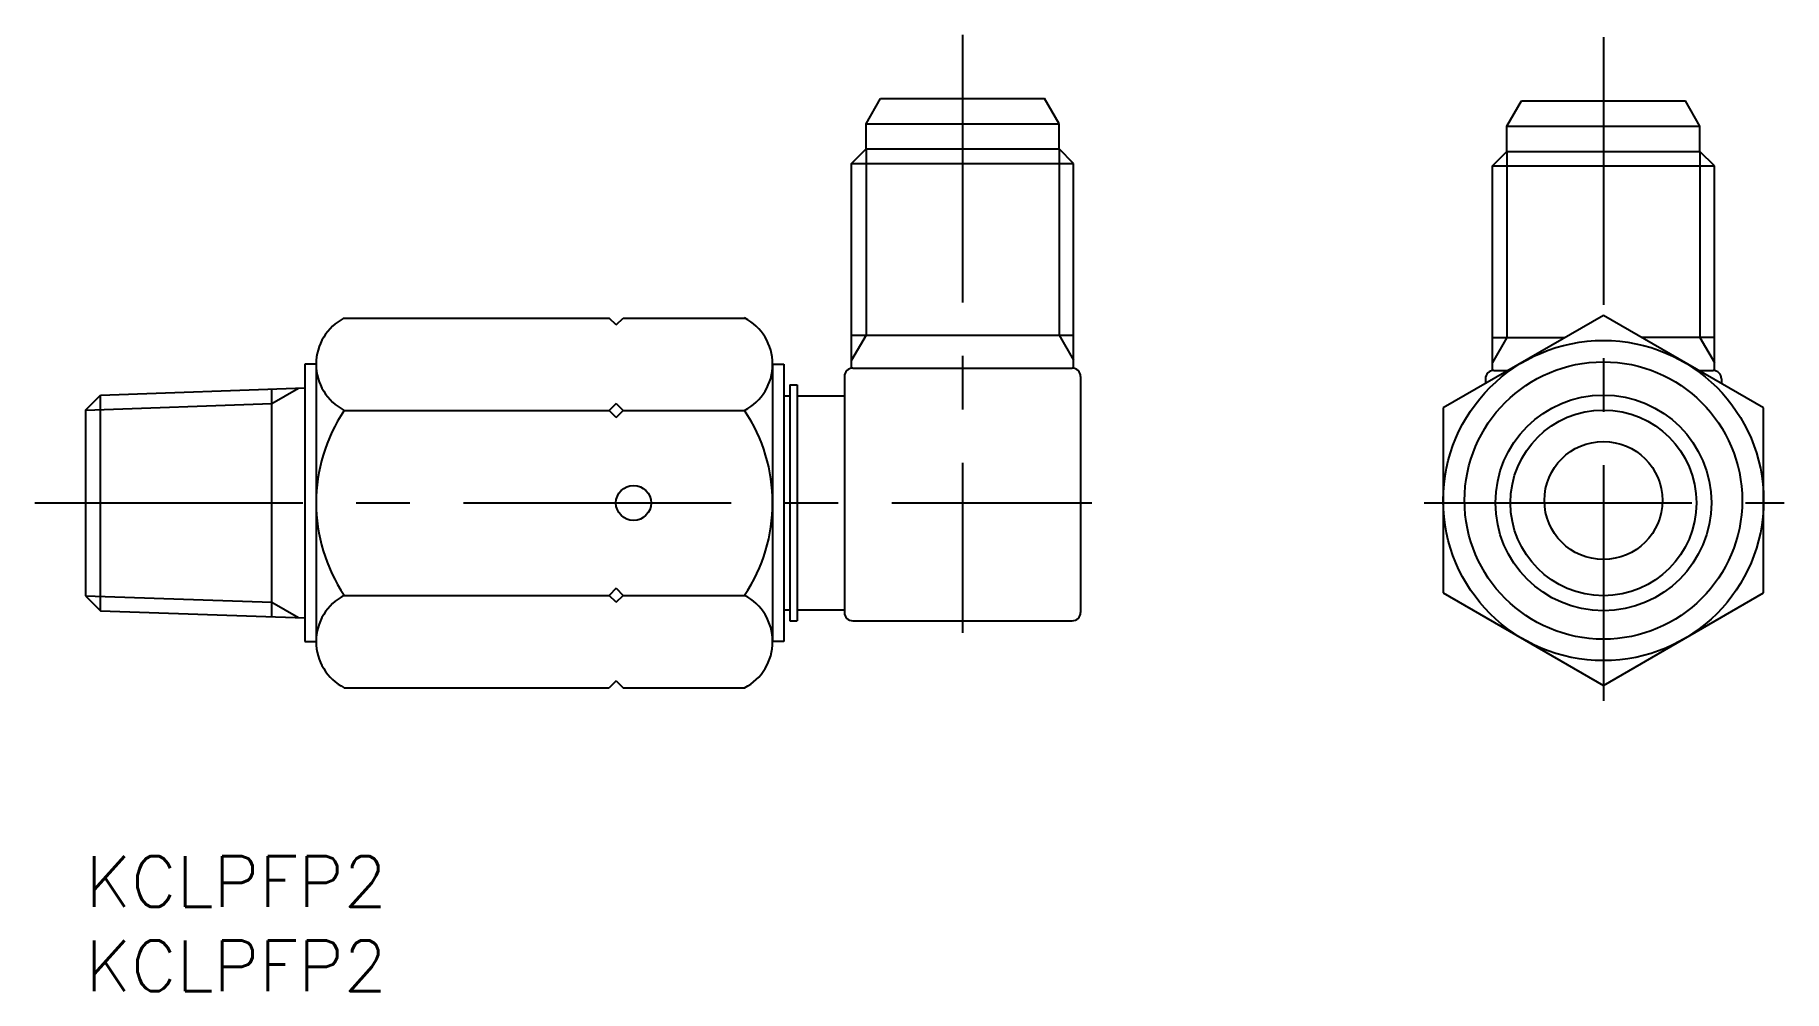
# Model space of a CAD drawing. Extents: x -3 to 101, y -8 to 49.
import ezdxf

# ---------------------------------------------------------------- set-up
doc = ezdxf.new("R2010")
doc.units = 0
doc.header["$LTSCALE"] = 0.5
doc.linetypes.add('CENTER', pattern=[50.8, 31.75, -6.35, 6.35, -6.35])
for name, color, linetype in [('MSM_CENTER', 1, 'CENTER'), ('MSM_CONTINUOUS', 7, 'CONTINUOUS'), ('MSM_NARROW', 5, 'CONTINUOUS'), ('MSM_PART_NUMBER', 7, 'CONTINUOUS')]:
    doc.layers.add(name, color=color, linetype=linetype)
doc.styles.get("Standard").update_dxf_attribs({"font": 'txt.shx', "height": 3, "bigfont": 'bigfont.shx'})

# ---------------------------------------------------------------- blocks, each defined once
blk = doc.blocks.new('*U4')
at = {"layer": 'MSM_PART_NUMBER'}
blk.add_text('KCLPFP2', height=3, dxfattribs=at).set_placement((0, -3))
blk = doc.blocks.new('*U5')
at = {"layer": 'MSM_PART_NUMBER'}
blk.add_text('KCLPFP2', height=3, dxfattribs=at).set_placement((0, -8))

msp = doc.modelspace()

# ---------------------------------------------------------------- linework, layer by layer
at = {"layer": 'MSM_CENTER'}
for p, q in [((52, 48.74), (52, 13.25)), ((90, 48.6), (90, 9.22)), ((-3, 20.97), (59.67, 20.97)), ((79.37, 20.97), (100.71, 20.97))]:
    msp.add_line(p, q, dxfattribs=at)
at = {"layer": 'MSM_CONTINUOUS'}
for p, q in [((46.28, 43.47), (47.14, 44.97)), ((47.14, 44.97), (56.86, 44.97)), ((57.72, 43.47), (56.86, 44.97)), ((84.28, 43.33), (85.14, 44.83)), ((85.14, 44.83), (94.86, 44.83)), ((95.72, 43.33), (94.86, 44.83)), ((46.28, 41.97), (46.28, 43.47)), ((46.28, 43.47), (57.72, 43.47)), ((57.72, 41.97), (57.72, 43.47)), ((84.28, 41.83), (84.28, 43.33)), ((84.28, 43.33), (95.72, 43.33)), ((95.72, 41.83), (95.72, 43.33)), ((45.42, 41.11), (46.28, 41.97)), ((46.28, 41.97), (57.72, 41.97)), ((58.58, 41.11), (57.72, 41.97)), ((83.42, 40.97), (84.28, 41.83)), ((84.28, 41.83), (95.72, 41.83)), ((96.58, 40.97), (95.72, 41.83)), ((45.42, 28.97), (45.42, 41.11)), ((45.42, 41.11), (58.58, 41.11)), ((58.58, 28.97), (58.58, 41.11)), ((83.42, 40.97), (96.58, 40.97)), ((83.42, 28.83), (83.42, 40.97)), ((96.58, 28.83), (96.58, 40.97)), ((15.33, 31.94), (31.04, 31.94)), ((31.46, 31.53), (31.04, 31.94)), ((31.46, 31.53), (31.87, 31.94)), ((31.87, 31.94), (39.07, 31.94)), ((90, 32.08), (80.5, 26.6)), ((99.5, 26.6), (90, 32.08)), ((45.42, 30.92), (58.58, 30.92)), ((83.42, 30.78), (87.74, 30.78)), ((96.58, 30.78), (92.26, 30.78)), ((13, 29.2), (13, 12.74)), ((13.67, 29.2), (13, 29.2)), ((13.67, 29.2), (13.67, 12.74)), ((40.74, 29.2), (40.74, 12.74)), ((40.74, 29.2), (41.41, 29.2)), ((41.41, 29.2), (41.41, 12.74)), ((45, 28.47), (45, 14.47)), ((45.5, 28.97), (58.5, 28.97)), ((59, 28.47), (59, 14.47)), ((83, 28.33), (83, 28.04)), ((83.5, 28.83), (84.36, 28.83)), ((95.64, 28.83), (96.5, 28.83)), ((97, 28.33), (97, 28.04)), ((0, 26.48), (0.89, 27.37)), ((0.89, 27.37), (13, 27.79)), ((0.89, 14.57), (0.89, 27.37)), ((11.05, 14.22), (11.05, 27.72)), ((41.41, 27.32), (41.76, 27.32)), ((41.76, 27.98), (41.76, 13.96)), ((41.76, 27.98), (42.19, 27.98)), ((42.19, 27.98), (42.19, 13.96)), ((42.19, 27.32), (45, 27.32)), ((0, 26.48), (0, 15.46)), ((15.33, 26.45), (31.04, 26.45)), ((31.46, 26.87), (31.04, 26.45)), ((31.46, 26.04), (31.04, 26.45)), ((31.46, 26.87), (31.87, 26.45)), ((31.46, 26.04), (31.87, 26.45)), ((31.87, 26.45), (39.07, 26.45)), ((80.5, 26.6), (80.5, 15.63)), ((99.5, 15.63), (99.5, 26.6)), ((31.46, 15.9), (31.04, 15.48)), ((31.46, 15.9), (31.87, 15.48)), ((80.5, 15.63), (90, 10.14)), ((90, 10.14), (99.5, 15.63)), ((0, 15.46), (0.89, 14.57)), ((0.89, 14.57), (13, 14.15)), ((15.33, 15.48), (31.04, 15.48)), ((31.46, 15.07), (31.04, 15.48)), ((31.46, 15.07), (31.87, 15.48)), ((31.87, 15.48), (39.07, 15.48)), ((41.41, 14.62), (41.76, 14.62)), ((42.19, 14.62), (45, 14.62)), ((41.76, 13.96), (42.19, 13.96)), ((45.5, 13.97), (58.5, 13.97)), ((13, 12.74), (13.67, 12.74)), ((41.41, 12.74), (40.74, 12.74)), ((31.46, 10.41), (31.04, 10)), ((31.46, 10.41), (31.87, 10)), ((15.33, 10), (31.04, 10)), ((31.87, 10), (39.07, 10))]:
    msp.add_line(p, q, dxfattribs=at)
for centre, radius in [((90, 21.11), 9.5), ((90, 21.11), 8.23), ((90, 20.97), 6.4), ((90, 21.11), 3.5), ((32.49, 20.97), 1.04)]:
    msp.add_circle(centre, radius, dxfattribs=at)
for centre, radius, start, end in [((16.76, 29.2), 3.09, 117.4231, 242.5769), ((37.65, 29.2), 3.09, 297.4231, 62.5769), ((45.5, 28.47), 0.5, 90, 180), ((58.5, 28.47), 0.5, 0, 90), ((83.5, 28.33), 0.5, 90, 180), ((96.5, 28.33), 0.5, 0, 90), ((23.53, 20.97), 9.86, 146.1954, 213.8046), ((30.88, 20.97), 9.86, 326.1954, 33.8046), ((16.76, 12.74), 3.09, 117.4231, 242.5769), ((37.65, 12.74), 3.09, 297.4231, 62.5769), ((45.5, 14.47), 0.5, 180, 270), ((58.5, 14.47), 0.5, 270, 0)]:
    msp.add_arc(centre, radius, start, end, dxfattribs=at)
at = {"layer": 'MSM_NARROW'}
for p, q in [((46.28, 41.97), (46.28, 30.92)), ((57.72, 41.97), (57.72, 30.92)), ((84.28, 41.83), (84.28, 30.78)), ((95.72, 41.83), (95.72, 30.78)), ((46.28, 30.92), (45.42, 29.44)), ((57.72, 30.92), (58.58, 29.44)), ((84.28, 30.78), (83.42, 29.3)), ((95.72, 30.78), (96.58, 29.3)), ((11.05, 26.87), (12.63, 27.78)), ((0, 26.48), (11.05, 26.87)), ((0, 15.46), (11.05, 15.07)), ((11.05, 15.07), (12.63, 14.16))]:
    msp.add_line(p, q, dxfattribs=at)
msp.add_circle((90, 20.97), 5.51, dxfattribs=at)

# ---------------------------------------------------------------- block references
at = {"layer": 'MSM_CONTINUOUS'}
for name in ['*U4', '*U5']:
    msp.add_blockref(name, (0, 0), dxfattribs=at)

doc.saveas('drawing.dxf')
